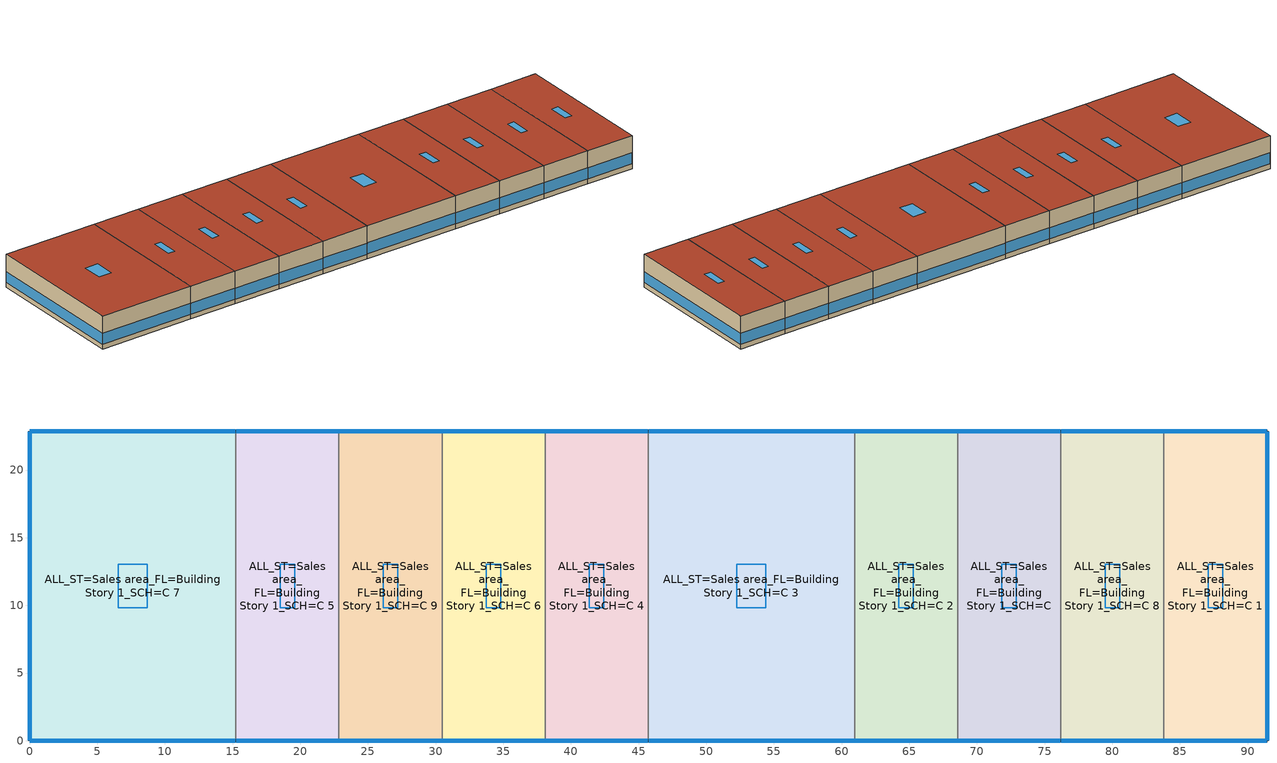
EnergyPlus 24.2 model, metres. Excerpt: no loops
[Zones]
ALL_ST=Sales area_FL=Building Story 1_SCH=C
 floor foundation (BTAP-Grnd-Floor-Mass:U-0.757_std): 76.2,22.86 76.2,0 68.58,0 68.58,22.86 z0
 wall outside (BTAP-Ext-Wall-Mass:U-0.29): 68.58,0 76.2,0 / 76.2,22.86 68.58,22.86 z0:5.18
 wall to ALL_ST=Sales area_FL=Building Story 1_SCH=C 2 (BTAP-Int-Wall): 68.58,22.86 68.58,0 z0:5.18
 wall to ALL_ST=Sales area_FL=Building Story 1_SCH=C 8 (BTAP-Int-Wall): 76.2,0 76.2,22.86 z0:5.18
 window (BTAP-Ext-FixedWindow:U=0.280 SHGC=0.600): 68.61,0 76.17,0 / 76.17,22.86 68.61,22.86 z0.76:2.5
 roof outside (BTAP-Ext-Roof-Metal:U-0.2): 76.2,0 76.2,22.86 68.58,22.86 68.58,0 z5.18
 skylight (BTAP-Ext-Skylights:U=0.241 SHGC=0.600): 72.93,9.81 72.93,13.05 71.85,13.05 71.85,9.81 z5.18
ALL_ST=Sales area_FL=Building Story 1_SCH=C 1
 floor foundation (BTAP-Grnd-Floor-Mass:U-0.757_std): 91.44,22.86 91.44,0 83.82,0 83.82,22.86 z0
 wall outside (BTAP-Ext-Wall-Mass:U-0.29): 83.82,0 91.44,0 91.44,22.86 83.82,22.86 z0:5.18
 wall to ALL_ST=Sales area_FL=Building Story 1_SCH=C 8 (BTAP-Int-Wall): 83.82,22.86 83.82,0 z0:5.18
 window (BTAP-Ext-FixedWindow:U=0.280 SHGC=0.600): 83.85,0 91.41,0 / 91.41,22.86 83.85,22.86 z0.76:2.5; 91.44,0.03 91.44,22.83 z0.76:2.49
 roof outside (BTAP-Ext-Roof-Metal:U-0.2): 91.44,0 91.44,22.86 83.82,22.86 83.82,0 z5.18
 skylight (BTAP-Ext-Skylights:U=0.241 SHGC=0.600): 88.17,9.81 88.17,13.05 87.09,13.05 87.09,9.81 z5.18
ALL_ST=Sales area_FL=Building Story 1_SCH=C 2
 floor foundation (BTAP-Grnd-Floor-Mass:U-0.757_std): 68.58,22.86 68.58,0 60.96,0 60.96,22.86 z0
 wall outside (BTAP-Ext-Wall-Mass:U-0.29): 60.96,0 68.58,0 / 68.58,22.86 60.96,22.86 z0:5.18
 wall to ALL_ST=Sales area_FL=Building Story 1_SCH=C 3 (BTAP-Int-Wall): 60.96,22.86 60.96,0 z0:5.18
 window (BTAP-Ext-FixedWindow:U=0.280 SHGC=0.600): 60.99,0 68.55,0 / 68.55,22.86 60.99,22.86 z0.76:2.5
 roof outside (BTAP-Ext-Roof-Metal:U-0.2): 68.58,0 68.58,22.86 60.96,22.86 60.96,0 z5.18
 skylight (BTAP-Ext-Skylights:U=0.241 SHGC=0.600): 65.31,9.81 65.31,13.05 64.23,13.05 64.23,9.81 z5.18
ALL_ST=Sales area_FL=Building Story 1_SCH=C 3
 floor foundation (BTAP-Grnd-Floor-Mass:U-0.757_std): 60.96,22.86 60.96,0 45.72,0 45.72,22.86 z0
 wall outside (BTAP-Ext-Wall-Mass:U-0.29): 45.72,0 60.96,0 / 60.96,22.86 45.72,22.86 z0:5.18
 wall to ALL_ST=Sales area_FL=Building Story 1_SCH=C 4 (BTAP-Int-Wall): 45.72,22.86 45.72,0 z0:5.18
 window (BTAP-Ext-FixedWindow:U=0.280 SHGC=0.600): 45.75,0 60.93,0 / 60.93,22.86 45.75,22.86 z0.76:2.49
 roof outside (BTAP-Ext-Roof-Metal:U-0.2): 60.96,0 60.96,22.86 45.72,22.86 45.72,0 z5.18
 skylight (BTAP-Ext-Skylights:U=0.241 SHGC=0.600): 54.42,9.81 54.42,13.05 52.26,13.05 52.26,9.81 z5.18
ALL_ST=Sales area_FL=Building Story 1_SCH=C 4
 floor foundation (BTAP-Grnd-Floor-Mass:U-0.757_std): 45.72,22.86 45.72,0 38.1,0 38.1,22.86 z0
 wall outside (BTAP-Ext-Wall-Mass:U-0.29): 38.1,0 45.72,0 / 45.72,22.86 38.1,22.86 z0:5.18
 wall to ALL_ST=Sales area_FL=Building Story 1_SCH=C 6 (BTAP-Int-Wall): 38.1,22.86 38.1,0 z0:5.18
 window (BTAP-Ext-FixedWindow:U=0.280 SHGC=0.600): 38.13,0 45.69,0 / 45.69,22.86 38.13,22.86 z0.76:2.5
 roof outside (BTAP-Ext-Roof-Metal:U-0.2): 45.72,0 45.72,22.86 38.1,22.86 38.1,0 z5.18
 skylight (BTAP-Ext-Skylights:U=0.241 SHGC=0.600): 42.45,9.81 42.45,13.05 41.37,13.05 41.37,9.81 z5.18
ALL_ST=Sales area_FL=Building Story 1_SCH=C 5
 floor foundation (BTAP-Grnd-Floor-Mass:U-0.757_std): 22.86,22.86 22.86,0 15.24,0 15.24,22.86 z0
 wall outside (BTAP-Ext-Wall-Mass:U-0.29): 15.24,0 22.86,0 / 22.86,22.86 15.24,22.86 z0:5.18
 wall to ALL_ST=Sales area_FL=Building Story 1_SCH=C 7 (BTAP-Int-Wall): 15.24,22.86 15.24,0 z0:5.18
 wall to ALL_ST=Sales area_FL=Building Story 1_SCH=C 9 (BTAP-Int-Wall): 22.86,0 22.86,22.86 z0:5.18
 window (BTAP-Ext-FixedWindow:U=0.280 SHGC=0.600): 15.27,0 22.83,0 / 22.83,22.86 15.27,22.86 z0.76:2.5
 roof outside (BTAP-Ext-Roof-Metal:U-0.2): 22.86,0 22.86,22.86 15.24,22.86 15.24,0 z5.18
 skylight (BTAP-Ext-Skylights:U=0.241 SHGC=0.600): 19.59,9.81 19.59,13.05 18.51,13.05 18.51,9.81 z5.18
ALL_ST=Sales area_FL=Building Story 1_SCH=C 6
 floor foundation (BTAP-Grnd-Floor-Mass:U-0.757_std): 38.1,22.86 38.1,0 30.48,0 30.48,22.86 z0
 wall outside (BTAP-Ext-Wall-Mass:U-0.29): 30.48,0 38.1,0 / 38.1,22.86 30.48,22.86 z0:5.18
 wall to ALL_ST=Sales area_FL=Building Story 1_SCH=C 9 (BTAP-Int-Wall): 30.48,22.86 30.48,0 z0:5.18
 window (BTAP-Ext-FixedWindow:U=0.280 SHGC=0.600): 30.51,0 38.07,0 / 38.07,22.86 30.51,22.86 z0.76:2.5
 roof outside (BTAP-Ext-Roof-Metal:U-0.2): 38.1,0 38.1,22.86 30.48,22.86 30.48,0 z5.18
 skylight (BTAP-Ext-Skylights:U=0.241 SHGC=0.600): 34.83,9.81 34.83,13.05 33.75,13.05 33.75,9.81 z5.18
ALL_ST=Sales area_FL=Building Story 1_SCH=C 7
 floor foundation (BTAP-Grnd-Floor-Mass:U-0.757_std): 15.24,22.86 15.24,0 0,0 0,22.86 z0
 wall outside (BTAP-Ext-Wall-Mass:U-0.29): 15.24,22.86 0,22.86 0,0 15.24,0 z0:5.18
 window (BTAP-Ext-FixedWindow:U=0.280 SHGC=0.600): 0.03,0 15.21,0 / 0,22.83 0,0.03 / 15.21,22.86 0.03,22.86 z0.76:2.49
 roof outside (BTAP-Ext-Roof-Metal:U-0.2): 15.24,0 15.24,22.86 0,22.86 0,0 z5.18
 skylight (BTAP-Ext-Skylights:U=0.241 SHGC=0.600): 8.7,9.81 8.7,13.05 6.54,13.05 6.54,9.81 z5.18
ALL_ST=Sales area_FL=Building Story 1_SCH=C 8
 floor foundation (BTAP-Grnd-Floor-Mass:U-0.757_std): 83.82,22.86 83.82,0 76.2,0 76.2,22.86 z0
 wall outside (BTAP-Ext-Wall-Mass:U-0.29): 76.2,0 83.82,0 / 83.82,22.86 76.2,22.86 z0:5.18
 window (BTAP-Ext-FixedWindow:U=0.280 SHGC=0.600): 76.23,0 83.79,0 / 83.79,22.86 76.23,22.86 z0.76:2.5
 roof outside (BTAP-Ext-Roof-Metal:U-0.2): 83.82,0 83.82,22.86 76.2,22.86 76.2,0 z5.18
 skylight (BTAP-Ext-Skylights:U=0.241 SHGC=0.600): 80.55,9.81 80.55,13.05 79.47,13.05 79.47,9.81 z5.18
ALL_ST=Sales area_FL=Building Story 1_SCH=C 9
 floor foundation (BTAP-Grnd-Floor-Mass:U-0.757_std): 30.48,22.86 30.48,0 22.86,0 22.86,22.86 z0
 wall outside (BTAP-Ext-Wall-Mass:U-0.29): 22.86,0 30.48,0 / 30.48,22.86 22.86,22.86 z0:5.18
 window (BTAP-Ext-FixedWindow:U=0.280 SHGC=0.600): 22.89,0 30.45,0 / 30.45,22.86 22.89,22.86 z0.76:2.5
 roof outside (BTAP-Ext-Roof-Metal:U-0.2): 30.48,0 30.48,22.86 22.86,22.86 22.86,0 z5.18
 skylight (BTAP-Ext-Skylights:U=0.241 SHGC=0.600): 27.21,9.81 27.21,13.05 26.13,13.05 26.13,9.81 z5.18
[Building]
RetailStripmall
[Site:Location]
Calgary Intl AP_AB_CAN: Latitude {deg}=51.114; Longitude {deg}=-114.02; Time Zone {hr}=-7; Elevation {m}=1084.1
[Site:GroundTemperature:BuildingSurface]
19.527, 19.502, 19.536, 19.598, 20.002, 21.64, 22.225, 22.375, 21.449, 20.121, 19.802, 19.633
[Site:GroundTemperature:Deep]
1.8, 0, -0.3, 0.2, 2.8, 5.6, 8.1, 9.9, 10.3, 9.3, 7.1, 4.4
[Site:GroundTemperature:FCfactorMethod]
January Ground Temperature {C}=5.5; February Ground Temperature {C}=-2; March Ground Temperature {C}=-4.4; April Ground Temperature {C}=-6.3; May Ground Temperature {C}=-6.3; June Ground Temperature {C}=-0.3; July Ground Temperature {C}=4.7; August Ground Temperature {C}=10.2; September Ground Temperature {C}=13.8; October Ground Temperature {C}=17; November Ground Temperature {C}=16.6; December Ground Temperature {C}=11.5
[Site:GroundTemperature:Shallow]
-4.6, -5.5, -3.9, -1.2, 5.6, 10.9, 14.5, 15.6, 13.7, 9.6, 4.1, -1
[Site:WaterMainsTemperature]
Calculation Method=Correlation; Annual Average Outdoor Air Temperature {C}=5; Maximum Difference In Monthly Average Outdoor Air Temperatures {deltaC}=23.3
[SizingPeriod:DesignDay] Day of Month=21; Dry-Bulb Temperature Range Modifier Type=DefaultMultipliers; Humidity Condition Type=Wetbulb; Barometric Pressure {Pa}=88961; Rain Indicator=No; Snow Indicator=No; Daylight Saving Time Indicator=No; Begin Environment Reset Mode=FullResetAtBeginEnvironment
Name | Month | Day Type | Maximum Dry-Bulb Temperature {C} | Daily Dry-Bulb Temperature Range {deltaC} | Wetbulb or DewPoint at Maximum Dry-Bulb {C} | Wind Speed {m/s} | Wind Direction {deg} | Solar Model Indicator | ASHRAE Clear Sky Optical Depth for Beam Irradiance (taub) | ASHRAE Clear Sky Optical Depth for Diffuse Irradiance (taud) | Sky Clearness
Calgary Intl AP Ann Clg .4% Condns DB=>MWB | 7 | SummerDesignDay | 28.5 | 12.1 | 16.1 | 4.5 | 160 | ASHRAETau | 0.339 | 2.421
Calgary Intl AP Ann Clg .4% Condns WB=>MDB | 7 | SummerDesignDay | 25.3 | 12.1 | 17.8 | 4.5 | 160 | ASHRAETau | 0.339 | 2.421
Calgary Intl AP Ann Htg 99.6% Condns DB | 1 | WinterDesignDay | -28.5 | 0 | -28.5 | 2.9 | 200 | ASHRAEClearSky |  |  | 0
[Material] Thermal Absorptance=0.9
Name | Roughness | Thickness {m} | Conductivity {W/m-K} | Density {kg/m3} | Specific Heat {J/kg-K} | Solar Absorptance | Visible Absorptance
1/2IN Gypsum 1 | Smooth | 0.0127 | 0.16 | 784.9 | 830 | 0.4 | 0.4
1IN Stucco 1 | Smooth | 0.0253 | 0.6918 | 1858 | 837 | 0.7 | 0.92
6 in. Normalweight Concrete Floor 1 | MediumRough | 0.1524 | 2.31 | 2322 | 832 | 0.7 | 0.7
8IN CONCRETE HW RefBldg 1 | Rough | 0.2032 | 1.311 | 2240 | 836.8 | 0.7 | 0.7
Expanded Polystyrene | MediumSmooth | 0.0363959 | 0.029 | 29 | 1210 | 0.7 | 0.7
G01 13mm gypsum board 1 | Smooth | 0.0127 | 0.16 | 800 | 1090 | 0.7 | 0.5
Metal Roof Surface 1 | Smooth | 0.0008 | 45.28 | 7824 | 500 | 0.7 | 0.7
[Material:NoMass] Roughness=Smooth; Thermal Absorptance=0.9; Solar Absorptance=0.7; Visible Absorptance=0.7
Name | Thermal Resistance {m2-K/W}
Typical Insulation 2 | 3.17733
Typical Insulation 3 | 4.99998
[WindowMaterial:SimpleGlazingSystem] Solar Heat Gain Coefficient=0.6; Visible Transmittance=0.21
Name | U-Factor {W/m2-K}
SimpleGlazing:U=0.241 SHGC=0.600 | 2.41
SimpleGlazing:U=0.280 SHGC=0.600 | 2.8
[Construction]
BTAP-Ext-FixedWindow:U=0.280 SHGC=0.600: SimpleGlazing:U=0.280 SHGC=0.600
BTAP-Ext-Roof-Metal:U-0.2: Metal Roof Surface 1, Typical Insulation 3
BTAP-Ext-Skylights:U=0.241 SHGC=0.600: SimpleGlazing:U=0.241 SHGC=0.600
BTAP-Ext-Wall-Mass:U-0.29: 1IN Stucco 1, 8IN CONCRETE HW RefBldg 1, Typical Insulation 2, 1/2IN Gypsum 1
BTAP-Grnd-Floor-Mass:U-0.757_std: 6 in. Normalweight Concrete Floor 1, Expanded Polystyrene
BTAP-Int-Wall: G01 13mm gypsum board 1, G01 13mm gypsum board 1
[Zone] Multiplier=1; Part of Total Floor Area=Yes
ALL_ST=Sales area_FL=Building Story 1_SCH=C; ALL_ST=Sales area_FL=Building Story 1_SCH=C 1; ALL_ST=Sales area_FL=Building Story 1_SCH=C 2; ALL_ST=Sales area_FL=Building Story 1_SCH=C 3; ALL_ST=Sales area_FL=Building Story 1_SCH=C 4; ALL_ST=Sales area_FL=Building Story 1_SCH=C 5; ALL_ST=Sales area_FL=Building Story 1_SCH=C 6; ALL_ST=Sales area_FL=Building Story 1_SCH=C 7; ALL_ST=Sales area_FL=Building Story 1_SCH=C 8; ALL_ST=Sales area_FL=Building Story 1_SCH=C 9
[Space] Space Type=Space Function Sales area
Name | Zone | Volume {m3}
SMstore6 | ALL_ST=Sales area_FL=Building Story 1_SCH=C | 902.321
SMstore8 | ALL_ST=Sales area_FL=Building Story 1_SCH=C 1 | 902.321
SMstore5 | ALL_ST=Sales area_FL=Building Story 1_SCH=C 2 | 902.321
LGstore2 | ALL_ST=Sales area_FL=Building Story 1_SCH=C 3 | 1804.64
SMstore4 | ALL_ST=Sales area_FL=Building Story 1_SCH=C 4 | 902.321
SMstore1 | ALL_ST=Sales area_FL=Building Story 1_SCH=C 5 | 902.321
SMstore3 | ALL_ST=Sales area_FL=Building Story 1_SCH=C 6 | 902.321
LGstore1 | ALL_ST=Sales area_FL=Building Story 1_SCH=C 7 | 1804.64
SMstore7 | ALL_ST=Sales area_FL=Building Story 1_SCH=C 8 | 902.321
SMstore2 | ALL_ST=Sales area_FL=Building Story 1_SCH=C 9 | 902.321
[SpaceList]
Space Function Sales area: SMstore2, SMstore3, LGstore2, SMstore5, SMstore7, LGstore1, SMstore8, SMstore1, SMstore4, SMstore6
[Lights]
Space Function Sales area Lights: Zone or ZoneList or Space or SpaceList=Space Function Sales area; Schedule=NECB-C-Occupancy-NECB-C-Lighting-0.0-0.0-0.67-Light Ruleset; Design Level Calculation Method=Watts/Area; Watts per Floor Area {W/m2}=11.3; Fraction Radiant=0.5; Fraction Visible=0.2; Fraction Replaceable=1
[People]
Space Function Sales area People: Zone or ZoneList or Space or SpaceList=Space Function Sales area; Number of People Schedule=NECB-C-Occupancy; Number of People Calculation Method=People/Area; People per Floor Area {person/m2}=0.0333454; Fraction Radiant=0.3; Activity Level Schedule=NECB-Activity; Work Efficiency Schedule=Work Efficiency Schedule; Clothing Insulation Schedule=Clothing Schedule; Air Velocity Schedule=Air Velocity Schedule
[ElectricEquipment]
Space Function Sales area Elec Equip: Zone or ZoneList or Space or SpaceList=Space Function Sales area; Schedule=NECB-C-Electric-Equipment; Design Level Calculation Method=Watts/Area; Watts per Floor Area {W/m2}=2.50091; Fraction Radiant=0.5
[SurfaceProperty:ExposedFoundationPerimeter] Exposed Perimeter Calculation Method=TotalExposedPerimeter
Name | Total Exposed Perimeter {m}
SMstore6_Floor; SMstore5_Floor; SMstore4_Floor; SMstore1_Floor; SMstore3_Floor; SMstore7_Floor; SMstore2_Floor | 15.24
SMstore8_Floor | 38.1
LGstore2_Floor | 30.48
LGstore1_Floor | 53.34
[ZoneInfiltration:DesignFlowRate] Schedule=Always On Discrete; Design Flow Rate Calculation Method=Flow/ExteriorArea; Flow Rate per Exterior Surface Area {m3/s-m2}=0.00530032; Constant Term Coefficient=0; Temperature Term Coefficient=0; Velocity Term Coefficient=0.224; Velocity Squared Term Coefficient=0
Name | Zone or ZoneList or Space or SpaceList
SMstore6 Infiltration | SMstore6
SMstore8 Infiltration | SMstore8
SMstore5 Infiltration | SMstore5
LGstore2 Infiltration | LGstore2
SMstore4 Infiltration | SMstore4
SMstore1 Infiltration | SMstore1
SMstore3 Infiltration | SMstore3
LGstore1 Infiltration | LGstore1
SMstore7 Infiltration | SMstore7
SMstore2 Infiltration | SMstore2
[AvailabilityManager:NightCycle] Applicability Schedule=Always On Discrete; Control Type=CycleOnAny; Thermostat Tolerance {deltaC}=1; Cycling Run Time Control Type=FixedRunTime; Cycling Run Time {s}=3600
Name | Fan Schedule
Availability Manager Night Cycle 1 | sys_3|mixed|shr>none|sc>ccashp|sh>ccashp|ssf>cv|zh>b-e|zc>none|srf>none| Occ Sch
Availability Manager Night Cycle 2 | sys_3|mixed|shr>none|sc>ccashp|sh>ccashp|ssf>cv|zh>b-e|zc>none|srf>none| 1 Occ Sch
Availability Manager Night Cycle 3 | sys_3|mixed|shr>none|sc>ccashp|sh>ccashp|ssf>vv|zh>b-e|zc>none|srf>vv| Occ Sch
[SetpointManager:MixedAir]
CoilHeatingElectric Outlet Air Node OS Default SPM: Control Variable=Temperature; Setpoint Node or NodeList=CoilHeatingElectric Outlet Air Node
[Foundation:Kiva]
Bldg Kiva Foundation: Wall Height Above Grade {m}=0; Wall Depth Below Slab {m}=0
[Foundation:Kiva:Settings]
Soil Conductivity {W/m-K}=1.73; Soil Density {kg/m3}=1842; Soil Specific Heat {J/kg-K}=419; Ground Solar Absorptivity=0.9; Ground Thermal Absorptivity=0.9; Ground Surface Roughness {m}=0.03; Far-Field Width {m}=40; Deep-Ground Boundary Condition=Autoselect; Deep-Ground Depth {m}=Autocalculate; Minimum Cell Dimension {m}=0.02; Maximum Cell Growth Coefficient=1.5; Simulation Timestep=Hourly
[EnergyManagementSystem:Sensor] Output:Variable or Output:Meter Index Key=Environment; Output:Variable or Output:Meter=Site Outdoor Air Drybulb Temperature
OAT; OAT_1
[EnergyManagementSystem:Actuator] Actuated Component Type=Schedule:Year; Actuated Component Control Type=Schedule Value
Name | Actuated Component Unique
ems_sys_3_mixed_shr_none_sc_ccashp_sh_ccashp_ssf_cv_zh_b_e_zc_none_srf_none__1_ClgSch0; ems_sys_3_mixed_shr_none_sc_ccashp_sh_ccashp_ssf_vv_zh_b_e_zc_none_srf_vv__ClgSch0 | NECB-C-Thermostat Setpoint-Cooling
ems_sys_3_mixed_shr_none_sc_ccashp_sh_ccashp_ssf_cv_zh_b_e_zc_none_srf_none__1_HtgSch0; ems_sys_3_mixed_shr_none_sc_ccashp_sh_ccashp_ssf_vv_zh_b_e_zc_none_srf_vv__HtgSch0 | NECB-C-Thermostat Setpoint-Heating
[EnergyManagementSystem:Program]
ems_sys_3_mixed_shr_none_sc_ccashp_sh_ccashp_ssf_cv_zh_b_e_zc_none_srf_none__1_OptimumStartProg0: IF DaylightSavings==0 && DayOfWeek>1 && Hour==5 && OAT<23.9 && OAT>1.7; SET ems_sys_3_mixed_shr_none_sc_ccashp_sh_ccashp_ssf_cv_zh_b_e_zc_none_srf_none__1_ClgSch0 = 29.4; SET ems_sys_3_mixed_shr_none_sc_ccashp_sh_ccashp_ssf_cv_zh_b_e_zc_none_srf_none__1_HtgSch0 = 15.6; ELSEIF DaylightSavings==0 && DayOfWeek==1 && Hour==7 && OAT<23.9 && OAT>1.7; SET ems_sys_3_mixed_shr_none_sc_ccashp_sh_ccashp_ssf_cv_zh_b_e_zc_none_srf_none__1_ClgSch0 = 29.4; SET ems_sys_3_mixed_shr_none_sc_ccashp_sh_ccashp_ssf_cv_zh_b_e_zc_none_srf_none__1_HtgSch0 = 15.6; ELSEIF DaylightSavings==1 && DayOfWeek>1 && Hour==4 && OAT<23.9 && OAT>1.7; SET ems_sys_3_mixed_shr_none_sc_ccashp_sh_ccashp_ssf_cv_zh_b_e_zc_none_srf_none__1_ClgSch0 = 29.4; SET ems_sys_3_mixed_shr_none_sc_ccashp_sh_ccashp_ssf_cv_zh_b_e_zc_none_srf_none__1_HtgSch0 = 15.6; ELSEIF DaylightSavings==1 && DayOfWeek==1 && Hour==6 && OAT<23.9 && OAT>1.7; SET ems_sys_3_mixed_shr_none_sc_ccashp_sh_ccashp_ssf_cv_zh_b_e_zc_none_srf_none__1_ClgSch0 = 29.4; SET ems_sys_3_mixed_shr_none_sc_ccashp_sh_ccashp_ssf_cv_zh_b_e_zc_none_srf_none__1_HtgSch0 = 15.6; ELSE; SET ems_sys_3_mixed_shr_none_sc_ccashp_sh_ccashp_ssf_cv_zh_b_e_zc_none_srf_none__1_ClgSch0 = NULL; SET ems_sys_3_mixed_shr_none_sc_ccashp_sh_ccashp_ssf_cv_zh_b_e_zc_none_srf_none__1_HtgSch0 = NULL; ENDIF
ems_sys_3_mixed_shr_none_sc_ccashp_sh_ccashp_ssf_vv_zh_b_e_zc_none_srf_vv__OptimumStartProg0: IF DaylightSavings==0 && DayOfWeek>1 && Hour==5 && OAT_1<23.9 && OAT_1>1.7; SET ems_sys_3_mixed_shr_none_sc_ccashp_sh_ccashp_ssf_vv_zh_b_e_zc_none_srf_vv__ClgSch0 = 29.4; SET ems_sys_3_mixed_shr_none_sc_ccashp_sh_ccashp_ssf_vv_zh_b_e_zc_none_srf_vv__HtgSch0 = 15.6; ELSEIF DaylightSavings==0 && DayOfWeek==1 && Hour==7 && OAT_1<23.9 && OAT_1>1.7; SET ems_sys_3_mixed_shr_none_sc_ccashp_sh_ccashp_ssf_vv_zh_b_e_zc_none_srf_vv__ClgSch0 = 29.4; SET ems_sys_3_mixed_shr_none_sc_ccashp_sh_ccashp_ssf_vv_zh_b_e_zc_none_srf_vv__HtgSch0 = 15.6; ELSEIF DaylightSavings==1 && DayOfWeek>1 && Hour==4 && OAT_1<23.9 && OAT_1>1.7; SET ems_sys_3_mixed_shr_none_sc_ccashp_sh_ccashp_ssf_vv_zh_b_e_zc_none_srf_vv__ClgSch0 = 29.4; SET ems_sys_3_mixed_shr_none_sc_ccashp_sh_ccashp_ssf_vv_zh_b_e_zc_none_srf_vv__HtgSch0 = 15.6; ELSEIF DaylightSavings==1 && DayOfWeek==1 && Hour==6 && OAT_1<23.9 && OAT_1>1.7; SET ems_sys_3_mixed_shr_none_sc_ccashp_sh_ccashp_ssf_vv_zh_b_e_zc_none_srf_vv__ClgSch0 = 29.4; SET ems_sys_3_mixed_shr_none_sc_ccashp_sh_ccashp_ssf_vv_zh_b_e_zc_none_srf_vv__HtgSch0 = 15.6; ELSE; SET ems_sys_3_mixed_shr_none_sc_ccashp_sh_ccashp_ssf_vv_zh_b_e_zc_none_srf_vv__ClgSch0 = NULL; SET ems_sys_3_mixed_shr_none_sc_ccashp_sh_ccashp_ssf_vv_zh_b_e_zc_none_srf_vv__HtgSch0 = NULL; ENDIF
[EnergyManagementSystem:ProgramCallingManager]
ems_sys_3_mixed_shr_none_sc_ccashp_sh_ccashp_ssf_cv_zh_b_e_zc_none_srf_none__1_OptimumStartCallingManager0: BeginTimestepBeforePredictor; ems_sys_3_mixed_shr_none_sc_ccashp_sh_ccashp_ssf_cv_zh_b_e_zc_none_srf_none__1_OptimumStartProg0
ems_sys_3_mixed_shr_none_sc_ccashp_sh_ccashp_ssf_vv_zh_b_e_zc_none_srf_vv__OptimumStartCallingManager0: BeginTimestepBeforePredictor; ems_sys_3_mixed_shr_none_sc_ccashp_sh_ccashp_ssf_vv_zh_b_e_zc_none_srf_vv__OptimumStartProg0
[Schedule:Day:Interval]
NECB-C-Occupancy-NECB-C-Lighting-0.0-0.0-0.67-Sun|Hol-Light Day; NECB-C-Electric-Equipment Sun|Hol Day: No, 08:00, 0.05, 09:00, 0.5, 19:00, 0.9, 24:00, 0.05
NECB-C-Occupancy-NECB-C-Lighting-0.0-0.0-0.67-Default|Wkdy-Light Day; NECB-C-Occupancy-NECB-C-Lighting-0.0-0.0-0.67-Sat-Light Day; NECB-C-Occupancy-NECB-C-Lighting-0.0-0.0-0.67-Light Default; NECB-C-Electric-Equipment Default|Wkdy Day; NECB-C-Electric-Equipment Sat Day; NECB-C-Electric-Equipment Default: No, 08:00, 0.05, 09:00, 0.5, 19:00, 0.9, 20:00, 0.6, 21:00, 0.5, 24:00, 0.05
NECB-C-Occupancy Sun|Hol Day: No, 08:00, 0, 09:00, 0.1, 10:00, 0.2, 11:00, 0.5, 12:00, 0.6, 13:00, 0.8, 16:00, 0.9, 17:00, 0.8, 18:00, 0.7, 19:00, 0.5, 24:00, 0
NECB-C-Occupancy Default|Wkdy Day; NECB-C-Occupancy Default: No, 08:00, 0, 09:00, 0.1, 10:00, 0.2, 12:00, 0.5, 16:00, 0.7, 17:00, 0.8, 18:00, 0.7, 19:00, 0.5, 21:00, 0.3, 24:00, 0
NECB-C-Occupancy Sat Day: No, 08:00, 0, 09:00, 0.1, 10:00, 0.2, 11:00, 0.5, 12:00, 0.6, 13:00, 0.8, 16:00, 0.9, 17:00, 0.8, 18:00, 0.7, 19:00, 0.5, 21:00, 0.2, 24:00, 0
NECB-Activity Default; NECB-Activity Summer Design Day; NECB-Activity Winter Design Day: No, 24:00, 130
Work Efficiency Schedule Default: No, 24:00, 0
Clothing Schedule Default Winter Clothes; sys_3|mixed|shr>none|sc>ccashp|sh>ccashp|ssf>vv|zh>b-e|zc>none|srf>vv| Occ Sch Summer Design Day; sys_3|mixed|shr>none|sc>ccashp|sh>ccashp|ssf>vv|zh>b-e|zc>none|srf>vv| Occ Sch Winter Design Day; sys_3|mixed|shr>none|sc>ccashp|sh>ccashp|ssf>cv|zh>b-e|zc>none|srf>none| Occ Sch Summer Design Day; sys_3|mixed|shr>none|sc>ccashp|sh>ccashp|ssf>cv|zh>b-e|zc>none|srf>none| Occ Sch Winter Design Day; sys_3|mixed|shr>none|sc>ccashp|sh>ccashp|ssf>cv|zh>b-e|zc>none|srf>none| 1 Occ Sch Summer Design Day; sys_3|mixed|shr>none|sc>ccashp|sh>ccashp|ssf>cv|zh>b-e|zc>none|srf>none| 1 Occ Sch Winter Design Day: No, 24:00, 1
Air Velocity Schedule Default: No, 24:00, 0.2
NECB-C-Thermostat Setpoint-Heating Sun|Hol Day: No, 09:00, 18, 10:00, 20, 19:00, 22, 24:00, 18
NECB-C-Thermostat Setpoint-Heating Default|Wkdy Day; NECB-C-Thermostat Setpoint-Heating Sat Day; NECB-C-Thermostat Setpoint-Heating Default: No, 07:00, 18, 08:00, 20, 21:00, 22, 24:00, 18
NECB-C-Thermostat Setpoint-Cooling Sun|Hol Day: No, 07:00, 35, 19:00, 24, 24:00, 35
NECB-C-Thermostat Setpoint-Cooling Default|Wkdy Day; NECB-C-Thermostat Setpoint-Cooling Sat Day; NECB-C-Thermostat Setpoint-Cooling Default: No, 07:00, 35, 21:00, 24, 24:00, 35
Schedule Day 10; Schedule Day 6; Schedule Day 8: No, 09:00, 0, 19:00, 1, 24:00, 0
sys_3|mixed|shr>none|sc>ccashp|sh>ccashp|ssf>vv|zh>b-e|zc>none|srf>vv| Occ Sch Default; Schedule Day 9; sys_3|mixed|shr>none|sc>ccashp|sh>ccashp|ssf>cv|zh>b-e|zc>none|srf>none| Occ Sch Default; Schedule Day 5; sys_3|mixed|shr>none|sc>ccashp|sh>ccashp|ssf>cv|zh>b-e|zc>none|srf>none| 1 Occ Sch Default; Schedule Day 7: No, 09:00, 0, 21:00, 1, 24:00, 0
[Schedule:Week:Daily]
NECB-C-Occupancy-NECB-C-Lighting-0.0-0.0-0.67-Light Ruleset Week Rule - Jan1-Dec31: NECB-C-Occupancy-NECB-C-Lighting-0.0-0.0-0.67-Sun|Hol-Light Day, NECB-C-Occupancy-NECB-C-Lighting-0.0-0.0-0.67-Default|Wkdy-Light Day, NECB-C-Occupancy-NECB-C-Lighting-0.0-0.0-0.67-Default|Wkdy-Light Day, NECB-C-Occupancy-NECB-C-Lighting-0.0-0.0-0.67-Default|Wkdy-Light Day, NECB-C-Occupancy-NECB-C-Lighting-0.0-0.0-0.67-Default|Wkdy-Light Day, NECB-C-Occupancy-NECB-C-Lighting-0.0-0.0-0.67-Default|Wkdy-Light Day, NECB-C-Occupancy-NECB-C-Lighting-0.0-0.0-0.67-Sat-Light Day, NECB-C-Occupancy-NECB-C-Lighting-0.0-0.0-0.67-Light Default, NECB-C-Occupancy-NECB-C-Lighting-0.0-0.0-0.67-Light Default, NECB-C-Occupancy-NECB-C-Lighting-0.0-0.0-0.67-Light Default, NECB-C-Occupancy-NECB-C-Lighting-0.0-0.0-0.67-Light Default, NECB-C-Occupancy-NECB-C-Lighting-0.0-0.0-0.67-Light Default
NECB-C-Occupancy Week Rule - Jan1-Dec31: NECB-C-Occupancy Sun|Hol Day, NECB-C-Occupancy Default|Wkdy Day, NECB-C-Occupancy Default|Wkdy Day, NECB-C-Occupancy Default|Wkdy Day, NECB-C-Occupancy Default|Wkdy Day, NECB-C-Occupancy Default|Wkdy Day, NECB-C-Occupancy Sat Day, NECB-C-Occupancy Default, NECB-C-Occupancy Default, NECB-C-Occupancy Default, NECB-C-Occupancy Default, NECB-C-Occupancy Default
NECB-Activity Week Rule - Jan1-Dec31: NECB-Activity Default, NECB-Activity Default, NECB-Activity Default, NECB-Activity Default, NECB-Activity Default, NECB-Activity Default, NECB-Activity Default, NECB-Activity Default, NECB-Activity Summer Design Day, NECB-Activity Winter Design Day, NECB-Activity Default, NECB-Activity Default
Work Efficiency Schedule Week Rule - Jan1-Dec31: Work Efficiency Schedule Default, Work Efficiency Schedule Default, Work Efficiency Schedule Default, Work Efficiency Schedule Default, Work Efficiency Schedule Default, Work Efficiency Schedule Default, Work Efficiency Schedule Default, Work Efficiency Schedule Default, Work Efficiency Schedule Default, Work Efficiency Schedule Default, Work Efficiency Schedule Default, Work Efficiency Schedule Default
Clothing Schedule Week Rule - Jan1-Dec31: Clothing Schedule Default Winter Clothes, Clothing Schedule Default Winter Clothes, Clothing Schedule Default Winter Clothes, Clothing Schedule Default Winter Clothes, Clothing Schedule Default Winter Clothes, Clothing Schedule Default Winter Clothes, Clothing Schedule Default Winter Clothes, Clothing Schedule Default Winter Clothes, Clothing Schedule Default Winter Clothes, Clothing Schedule Default Winter Clothes, Clothing Schedule Default Winter Clothes, Clothing Schedule Default Winter Clothes
Air Velocity Schedule Week Rule - Jan1-Dec31: Air Velocity Schedule Default, Air Velocity Schedule Default, Air Velocity Schedule Default, Air Velocity Schedule Default, Air Velocity Schedule Default, Air Velocity Schedule Default, Air Velocity Schedule Default, Air Velocity Schedule Default, Air Velocity Schedule Default, Air Velocity Schedule Default, Air Velocity Schedule Default, Air Velocity Schedule Default
NECB-C-Electric-Equipment Week Rule - Jan1-Dec31: NECB-C-Electric-Equipment Sun|Hol Day, NECB-C-Electric-Equipment Default|Wkdy Day, NECB-C-Electric-Equipment Default|Wkdy Day, NECB-C-Electric-Equipment Default|Wkdy Day, NECB-C-Electric-Equipment Default|Wkdy Day, NECB-C-Electric-Equipment Default|Wkdy Day, NECB-C-Electric-Equipment Sat Day, NECB-C-Electric-Equipment Default, NECB-C-Electric-Equipment Default, NECB-C-Electric-Equipment Default, NECB-C-Electric-Equipment Default, NECB-C-Electric-Equipment Default
NECB-C-Thermostat Setpoint-Heating Week Rule - Jan1-Dec31: NECB-C-Thermostat Setpoint-Heating Sun|Hol Day, NECB-C-Thermostat Setpoint-Heating Default|Wkdy Day, NECB-C-Thermostat Setpoint-Heating Default|Wkdy Day, NECB-C-Thermostat Setpoint-Heating Default|Wkdy Day, NECB-C-Thermostat Setpoint-Heating Default|Wkdy Day, NECB-C-Thermostat Setpoint-Heating Default|Wkdy Day, NECB-C-Thermostat Setpoint-Heating Sat Day, NECB-C-Thermostat Setpoint-Heating Default, NECB-C-Thermostat Setpoint-Heating Default, NECB-C-Thermostat Setpoint-Heating Default, NECB-C-Thermostat Setpoint-Heating Default, NECB-C-Thermostat Setpoint-Heating Default
NECB-C-Thermostat Setpoint-Cooling Week Rule - Jan1-Dec31: NECB-C-Thermostat Setpoint-Cooling Sun|Hol Day, NECB-C-Thermostat Setpoint-Cooling Default|Wkdy Day, NECB-C-Thermostat Setpoint-Cooling Default|Wkdy Day, NECB-C-Thermostat Setpoint-Cooling Default|Wkdy Day, NECB-C-Thermostat Setpoint-Cooling Default|Wkdy Day, NECB-C-Thermostat Setpoint-Cooling Default|Wkdy Day, NECB-C-Thermostat Setpoint-Cooling Sat Day, NECB-C-Thermostat Setpoint-Cooling Default, NECB-C-Thermostat Setpoint-Cooling Default, NECB-C-Thermostat Setpoint-Cooling Default, NECB-C-Thermostat Setpoint-Cooling Default, NECB-C-Thermostat Setpoint-Cooling Default
sys_3|mixed|shr>none|sc>ccashp|sh>ccashp|ssf>vv|zh>b-e|zc>none|srf>vv| Occ Sch Week Rule - Jan1-Dec31: Schedule Day 10, sys_3|mixed|shr>none|sc>ccashp|sh>ccashp|ssf>vv|zh>b-e|zc>none|srf>vv| Occ Sch Default, sys_3|mixed|shr>none|sc>ccashp|sh>ccashp|ssf>vv|zh>b-e|zc>none|srf>vv| Occ Sch Default, sys_3|mixed|shr>none|sc>ccashp|sh>ccashp|ssf>vv|zh>b-e|zc>none|srf>vv| Occ Sch Default, sys_3|mixed|shr>none|sc>ccashp|sh>ccashp|ssf>vv|zh>b-e|zc>none|srf>vv| Occ Sch Default, sys_3|mixed|shr>none|sc>ccashp|sh>ccashp|ssf>vv|zh>b-e|zc>none|srf>vv| Occ Sch Default, Schedule Day 9, sys_3|mixed|shr>none|sc>ccashp|sh>ccashp|ssf>vv|zh>b-e|zc>none|srf>vv| Occ Sch Default, sys_3|mixed|shr>none|sc>ccashp|sh>ccashp|ssf>vv|zh>b-e|zc>none|srf>vv| Occ Sch Summer Design Day, sys_3|mixed|shr>none|sc>ccashp|sh>ccashp|ssf>vv|zh>b-e|zc>none|srf>vv| Occ Sch Winter Design Day, sys_3|mixed|shr>none|sc>ccashp|sh>ccashp|ssf>vv|zh>b-e|zc>none|srf>vv| Occ Sch Default, sys_3|mixed|shr>none|sc>ccashp|sh>ccashp|ssf>vv|zh>b-e|zc>none|srf>vv| Occ Sch Default
sys_3|mixed|shr>none|sc>ccashp|sh>ccashp|ssf>cv|zh>b-e|zc>none|srf>none| Occ Sch Week Rule - Jan1-Dec31: Schedule Day 6, sys_3|mixed|shr>none|sc>ccashp|sh>ccashp|ssf>cv|zh>b-e|zc>none|srf>none| Occ Sch Default, sys_3|mixed|shr>none|sc>ccashp|sh>ccashp|ssf>cv|zh>b-e|zc>none|srf>none| Occ Sch Default, sys_3|mixed|shr>none|sc>ccashp|sh>ccashp|ssf>cv|zh>b-e|zc>none|srf>none| Occ Sch Default, sys_3|mixed|shr>none|sc>ccashp|sh>ccashp|ssf>cv|zh>b-e|zc>none|srf>none| Occ Sch Default, sys_3|mixed|shr>none|sc>ccashp|sh>ccashp|ssf>cv|zh>b-e|zc>none|srf>none| Occ Sch Default, Schedule Day 5, sys_3|mixed|shr>none|sc>ccashp|sh>ccashp|ssf>cv|zh>b-e|zc>none|srf>none| Occ Sch Default, sys_3|mixed|shr>none|sc>ccashp|sh>ccashp|ssf>cv|zh>b-e|zc>none|srf>none| Occ Sch Summer Design Day, sys_3|mixed|shr>none|sc>ccashp|sh>ccashp|ssf>cv|zh>b-e|zc>none|srf>none| Occ Sch Winter Design Day, sys_3|mixed|shr>none|sc>ccashp|sh>ccashp|ssf>cv|zh>b-e|zc>none|srf>none| Occ Sch Default, sys_3|mixed|shr>none|sc>ccashp|sh>ccashp|ssf>cv|zh>b-e|zc>none|srf>none| Occ Sch Default
sys_3|mixed|shr>none|sc>ccashp|sh>ccashp|ssf>cv|zh>b-e|zc>none|srf>none| 1 Occ Sch Week Rule - Jan1-Dec31: Schedule Day 8, sys_3|mixed|shr>none|sc>ccashp|sh>ccashp|ssf>cv|zh>b-e|zc>none|srf>none| 1 Occ Sch Default, sys_3|mixed|shr>none|sc>ccashp|sh>ccashp|ssf>cv|zh>b-e|zc>none|srf>none| 1 Occ Sch Default, sys_3|mixed|shr>none|sc>ccashp|sh>ccashp|ssf>cv|zh>b-e|zc>none|srf>none| 1 Occ Sch Default, sys_3|mixed|shr>none|sc>ccashp|sh>ccashp|ssf>cv|zh>b-e|zc>none|srf>none| 1 Occ Sch Default, sys_3|mixed|shr>none|sc>ccashp|sh>ccashp|ssf>cv|zh>b-e|zc>none|srf>none| 1 Occ Sch Default, Schedule Day 7, sys_3|mixed|shr>none|sc>ccashp|sh>ccashp|ssf>cv|zh>b-e|zc>none|srf>none| 1 Occ Sch Default, sys_3|mixed|shr>none|sc>ccashp|sh>ccashp|ssf>cv|zh>b-e|zc>none|srf>none| 1 Occ Sch Summer Design Day, sys_3|mixed|shr>none|sc>ccashp|sh>ccashp|ssf>cv|zh>b-e|zc>none|srf>none| 1 Occ Sch Winter Design Day, sys_3|mixed|shr>none|sc>ccashp|sh>ccashp|ssf>cv|zh>b-e|zc>none|srf>none| 1 Occ Sch Default, sys_3|mixed|shr>none|sc>ccashp|sh>ccashp|ssf>cv|zh>b-e|zc>none|srf>none| 1 Occ Sch Default
[Schedule:Year]
NECB-C-Occupancy-NECB-C-Lighting-0.0-0.0-0.67-Light Ruleset: NECB-C-Occupancy-NECB-C-Lighting-0.0-0.0-0.67-Light Ruleset Week Rule - Jan1-Dec31, 1, 1, 12, 31
NECB-C-Occupancy: NECB-C-Occupancy Week Rule - Jan1-Dec31, 1, 1, 12, 31
NECB-Activity: NECB-Activity Week Rule - Jan1-Dec31, 1, 1, 12, 31
Work Efficiency Schedule: Work Efficiency Schedule Week Rule - Jan1-Dec31, 1, 1, 12, 31
Clothing Schedule: Clothing Schedule Week Rule - Jan1-Dec31, 1, 1, 12, 31
Air Velocity Schedule: Air Velocity Schedule Week Rule - Jan1-Dec31, 1, 1, 12, 31
NECB-C-Electric-Equipment: NECB-C-Electric-Equipment Week Rule - Jan1-Dec31, 1, 1, 12, 31
NECB-C-Thermostat Setpoint-Heating: NECB-C-Thermostat Setpoint-Heating Week Rule - Jan1-Dec31, 1, 1, 12, 31
NECB-C-Thermostat Setpoint-Cooling: NECB-C-Thermostat Setpoint-Cooling Week Rule - Jan1-Dec31, 1, 1, 12, 31
sys_3|mixed|shr>none|sc>ccashp|sh>ccashp|ssf>vv|zh>b-e|zc>none|srf>vv| Occ Sch: sys_3|mixed|shr>none|sc>ccashp|sh>ccashp|ssf>vv|zh>b-e|zc>none|srf>vv| Occ Sch Week Rule - Jan1-Dec31, 1, 1, 12, 31
sys_3|mixed|shr>none|sc>ccashp|sh>ccashp|ssf>cv|zh>b-e|zc>none|srf>none| Occ Sch: sys_3|mixed|shr>none|sc>ccashp|sh>ccashp|ssf>cv|zh>b-e|zc>none|srf>none| Occ Sch Week Rule - Jan1-Dec31, 1, 1, 12, 31
sys_3|mixed|shr>none|sc>ccashp|sh>ccashp|ssf>cv|zh>b-e|zc>none|srf>none| 1 Occ Sch: sys_3|mixed|shr>none|sc>ccashp|sh>ccashp|ssf>cv|zh>b-e|zc>none|srf>none| 1 Occ Sch Week Rule - Jan1-Dec31, 1, 1, 12, 31
[Schedule:Constant]
Always On Discrete: Hourly Value=1
